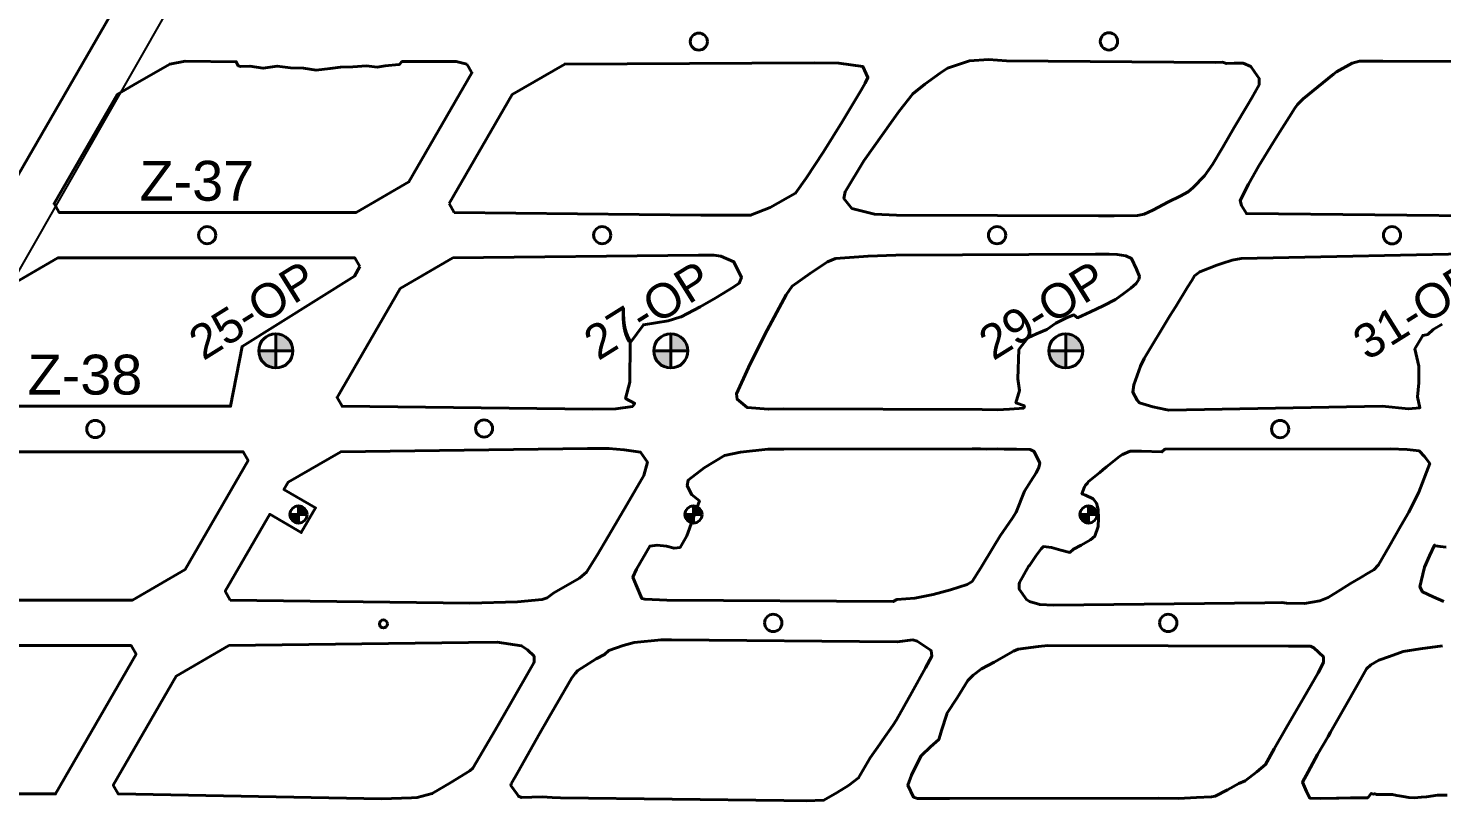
# Model space of a CAD drawing. Header units: millimetres. Extents: x -28 to 1943, y -5245 to 2752.
# Drawn here: x 1031.9 to 1155.9, y -101.1 to -33.1 of the extents above; entities that cross this region are included whole.
import ezdxf
from ezdxf.enums import TextEntityAlignment as Align

# ---------------------------------------------------------------- set-up
doc = ezdxf.new("R2010")
doc.units = ezdxf.units.MM
doc.layers.add('144', color=10, linetype='Continuous')
doc.styles.add('DG-T1-473 TO 560$0$Standard', font='arial.ttf')

msp = doc.modelspace()

# ---------------------------------------------------------------- hatches: boundary and pattern name
at = {"linetype": 'Continuous', "lineweight": 40}
h = msp.add_hatch(color=7, dxfattribs=at)
h.paths.add_polyline_path([(1055.113, -61.399, 0.4142136), (1053.613, -59.899), (1053.613, -61.399)])
h.paths.add_polyline_path([(1053.613, -61.399), (1052.113, -61.399, 0.4142136), (1053.613, -62.899)])
h = msp.add_hatch(color=7, dxfattribs=at)
h.paths.add_polyline_path([(1089.754, -61.399, 0.4142136), (1088.254, -59.899), (1088.254, -61.399)])
h.paths.add_polyline_path([(1088.254, -61.399), (1086.754, -61.399, 0.4142136), (1088.254, -62.899)])
h = msp.add_hatch(color=7, dxfattribs=at)
h.paths.add_polyline_path([(1124.395, -61.399, 0.4142136), (1122.895, -59.899), (1122.895, -61.399)])
h.paths.add_polyline_path([(1122.895, -61.399), (1121.395, -61.399, 0.4142136), (1122.895, -62.899)])
at = {"lineweight": 40}
h = msp.add_hatch(color=3, dxfattribs=at)
h.paths.add_polyline_path([(1056.353, -75.752, 0.4142136), (1055.603, -75.002), (1055.603, -75.752)])
h.paths.add_polyline_path([(1054.853, -75.752, 0.4142136), (1055.603, -76.502), (1055.603, -75.752)])
at = {"linetype": 'Continuous', "lineweight": 40}
h = msp.add_hatch(color=7, dxfattribs=at)
h.paths.add_polyline_path([(1056.353, -75.752, 0.4142136), (1055.603, -75.002), (1055.603, -75.752)])
h.paths.add_polyline_path([(1054.853, -75.752, 0.4142136), (1055.603, -76.502), (1055.603, -75.752)])
at = {"lineweight": 40}
h = msp.add_hatch(color=3, dxfattribs=at)
h.paths.add_polyline_path([(1056.353, -75.752, 0.4142136), (1055.603, -75.002), (1055.603, -75.752)])
h.paths.add_polyline_path([(1054.853, -75.752, 0.4142136), (1055.603, -76.502), (1055.603, -75.752)])
h = msp.add_hatch(color=3, dxfattribs=at)
h.paths.add_polyline_path([(1090.994, -75.752, 0.4142136), (1090.244, -75.002), (1090.244, -75.752)])
h.paths.add_polyline_path([(1089.494, -75.752, 0.4142136), (1090.244, -76.502), (1090.244, -75.752)])
at = {"linetype": 'Continuous', "lineweight": 40}
h = msp.add_hatch(color=7, dxfattribs=at)
h.paths.add_polyline_path([(1090.994, -75.752, 0.4142136), (1090.244, -75.002), (1090.244, -75.752)])
h.paths.add_polyline_path([(1089.494, -75.752, 0.4142136), (1090.244, -76.502), (1090.244, -75.752)])
at = {"lineweight": 40}
h = msp.add_hatch(color=3, dxfattribs=at)
h.paths.add_polyline_path([(1090.994, -75.752, 0.4142136), (1090.244, -75.002), (1090.244, -75.752)])
h.paths.add_polyline_path([(1089.494, -75.752, 0.4142136), (1090.244, -76.502), (1090.244, -75.752)])
at = {"linetype": 'Continuous', "lineweight": 40}
h = msp.add_hatch(color=7, dxfattribs=at)
h.paths.add_polyline_path([(1125.635, -75.752, 0.4142136), (1124.885, -75.002), (1124.885, -75.752)])
h.paths.add_polyline_path([(1124.135, -75.752, 0.4142136), (1124.885, -76.502), (1124.885, -75.752)])

# ---------------------------------------------------------------- linework, layer by layer
at = {"color": 7, "linetype": 'Continuous', "lineweight": 40}
for p, q in [((1053.613, -62.899), (1053.613, -59.899)), ((1053.613, -62.899), (1053.613, -59.899)), ((1088.254, -62.899), (1088.254, -59.899)), ((1088.254, -62.899), (1088.254, -59.899)), ((1122.895, -62.899), (1122.895, -59.899)), ((1122.895, -62.899), (1122.895, -59.899)), ((1052.113, -61.399), (1055.113, -61.399)), ((1052.113, -61.399), (1055.113, -61.399)), ((1086.754, -61.399), (1089.754, -61.399)), ((1086.754, -61.399), (1089.754, -61.399)), ((1121.395, -61.399), (1124.395, -61.399)), ((1121.395, -61.399), (1124.395, -61.399)), ((1059.468, -64.658), (1058.988, -65.489)), ((1059.468, -64.658), (1058.988, -65.489)), ((1055.603, -76.502), (1055.603, -75.002)), ((1055.603, -76.502), (1055.603, -75.002)), ((1090.244, -76.502), (1090.244, -75.002)), ((1090.244, -76.502), (1090.244, -75.002)), ((1124.885, -76.502), (1124.885, -75.002)), ((1124.885, -76.502), (1124.885, -75.002)), ((1054.853, -75.752), (1056.353, -75.752)), ((1054.853, -75.752), (1056.353, -75.752)), ((1089.494, -75.752), (1090.994, -75.752)), ((1089.494, -75.752), (1090.994, -75.752)), ((1124.135, -75.752), (1125.635, -75.752)), ((1124.135, -75.752), (1125.635, -75.752))]:
    msp.add_line(p, q, dxfattribs=at)
at = {"color": 3, "linetype": 'Continuous', "lineweight": 40}
for p, q in [((1057.094, -75.169), (1054.323, -73.569)), ((1057.094, -75.169), (1054.323, -73.569)), ((1055.844, -77.334), (1057.094, -75.169)), ((1055.844, -77.334), (1057.094, -75.169)), ((1055.844, -77.334), (1053.073, -75.734)), ((1055.844, -77.334), (1053.073, -75.734))]:
    msp.add_line(p, q, dxfattribs=at)
at = {"color": 3, "lineweight": 40}
for p, q in [((1055.603, -76.502), (1055.603, -75.002)), ((1055.603, -76.502), (1055.603, -75.002)), ((1090.244, -76.502), (1090.244, -75.002)), ((1090.244, -76.502), (1090.244, -75.002)), ((1054.853, -75.752), (1056.353, -75.752)), ((1054.853, -75.752), (1056.353, -75.752)), ((1089.494, -75.752), (1090.994, -75.752)), ((1089.494, -75.752), (1090.994, -75.752))]:
    msp.add_line(p, q, dxfattribs=at)
at = {"lineweight": 40}
for points in [[(1029.297, -2.252), (1055.357, -2.252), (1055.798, -3.015), (1013.512, -76.257)], [(1029.297, -2.252), (1055.357, -2.252), (1055.798, -3.015), (1013.512, -76.257)], [(1068.803, -48.489), (1074.327, -38.92), (1078.949, -36.252), (1100.842, -36.153), (1102.991, -36.181), (1105.087, -36.459), (1105.542, -37.414), (1105.308, -37.933), (1104.936, -38.526), (1103.285, -41.307), (1101.634, -43.951), (1100.13, -46.252), (1099.202, -47.572), (1096.962, -48.834), (1095.256, -49.504), (1090.893, -49.496), (1069.244, -49.252)], [(1068.803, -48.489), (1074.327, -38.92), (1078.949, -36.252), (1100.842, -36.153), (1102.991, -36.181), (1105.087, -36.459), (1105.542, -37.414), (1105.308, -37.933), (1104.936, -38.526), (1103.285, -41.307), (1101.634, -43.951), (1100.13, -46.252), (1099.202, -47.572), (1096.962, -48.834), (1095.256, -49.504), (1090.893, -49.496), (1069.244, -49.252)], [(1161.263, -49.586), (1138.734, -49.365), (1138.314, -48.654), (1138.18, -48.208), (1138.909, -46.794), (1139.84, -45.167), (1141.096, -43.122), (1141.678, -42.187), (1142.502, -40.89), (1142.976, -40.123), (1143.227, -39.788), (1143.712, -39.302), (1144.965, -38.285), (1146.364, -37.128), (1146.626, -36.941), (1148.012, -36.174), (1148.652, -36.006), (1150.698, -35.981), (1171.692, -36.09)], [(1161.263, -49.586), (1138.734, -49.365), (1138.314, -48.654), (1138.18, -48.208), (1138.909, -46.794), (1139.84, -45.167), (1141.096, -43.122), (1141.678, -42.187), (1142.502, -40.89), (1142.976, -40.123), (1143.227, -39.788), (1143.712, -39.302), (1144.965, -38.285), (1146.364, -37.128), (1146.626, -36.941), (1148.012, -36.174), (1148.652, -36.006), (1150.698, -35.981), (1171.692, -36.09)], [(1069.244, -49.252), (1068.803, -48.489)], [(1069.244, -49.252), (1068.803, -48.489)], [(1069.134, -53.252), (1090.685, -53.005), (1092.031, -52.993), (1092.654, -53.107), (1093.784, -53.578), (1094.442, -54.958), (1094.267, -55.41), (1094.246, -55.457), (1093.791, -55.795), (1092.197, -56.737), (1090.838, -57.525), (1089.168, -58.428), (1089.052, -58.434), (1088.034, -58.775), (1085.856, -59.116), (1084.676, -60.698), (1084.669, -64.151), (1084.282, -65.566), (1085.085, -66.012), (1084.892, -66.271), (1083.443, -66.472), (1081.378, -66.519), (1059.429, -66.252), (1058.988, -65.489), (1064.512, -55.92)], [(1069.134, -53.252), (1090.685, -53.005), (1092.031, -52.993), (1092.654, -53.107), (1093.784, -53.578), (1094.442, -54.958), (1094.267, -55.41), (1094.246, -55.457), (1093.791, -55.795), (1092.197, -56.737), (1090.838, -57.525), (1089.168, -58.428), (1089.052, -58.434), (1088.034, -58.775), (1085.856, -59.116), (1084.676, -60.698), (1084.669, -64.151), (1084.282, -65.566), (1085.085, -66.012), (1084.892, -66.271), (1083.443, -66.472), (1081.378, -66.519), (1059.429, -66.252), (1058.988, -65.489), (1064.512, -55.92)], [(1064.512, -55.92), (1069.134, -53.252)], [(1064.512, -55.92), (1069.134, -53.252)], [(1155.892, -59.063), (1155.116, -59.54), (1154.648, -59.96), (1154.205, -60.039), (1153.512, -61.219), (1153.858, -62.751), (1153.851, -64.215), (1153.757, -65.419), (1153.957, -66.387), (1152.959, -66.492), (1150.652, -66.252), (1131.927, -66.6), (1131.627, -66.546), (1130.522, -66.304), (1129.37, -65.953), (1129.155, -65.73), (1128.764, -65.017), (1128.865, -64.37), (1129.443, -62.73), (1129.78, -62.079), (1132.031, -58.339), (1132.553, -57.495), (1133.576, -55.824), (1133.942, -55.218), (1134.191, -54.83), (1134.641, -54.463), (1136.151, -53.877), (1136.588, -53.731), (1137.482, -53.453), (1138.264, -53.313), (1160.648, -52.83)], [(1155.892, -59.063), (1155.116, -59.54), (1154.648, -59.96), (1154.205, -60.039), (1153.512, -61.219), (1153.858, -62.751), (1153.851, -64.215), (1153.757, -65.419), (1153.957, -66.387), (1152.959, -66.492), (1150.652, -66.252), (1131.927, -66.6), (1131.627, -66.546), (1130.522, -66.304), (1129.37, -65.953), (1129.155, -65.73), (1128.764, -65.017), (1128.865, -64.37), (1129.443, -62.73), (1129.78, -62.079), (1132.031, -58.339), (1132.553, -57.495), (1133.576, -55.824), (1133.942, -55.218), (1134.191, -54.83), (1134.641, -54.463), (1136.151, -53.877), (1136.588, -53.731), (1137.482, -53.453), (1138.264, -53.313), (1160.648, -52.83)], [(1156.052, -83.367), (1155.121, -82.986), (1154.194, -82.542), (1153.961, -82.109), (1154.069, -81.603), (1154.349, -80.375), (1154.802, -79.364), (1155.238, -78.436), (1155.325, -78.486), (1155.735, -78.55), (1156.249, -78.629)], [(1156.052, -83.367), (1155.121, -82.986), (1154.194, -82.542), (1153.961, -82.109), (1154.069, -81.603), (1154.349, -80.375), (1154.802, -79.364), (1155.238, -78.436), (1155.325, -78.486), (1155.735, -78.55), (1156.249, -78.629)]]:
    msp.add_lwpolyline(points, dxfattribs=at)
for points in [[(1131.915, -48.334), (1130.532, -49.061), (1129.773, -49.403), (1129.176, -49.539), (1127.141, -49.559), (1125.76, -49.545), (1108.04, -49.492), (1106.127, -49.412), (1104.143, -48.901), (1103.44, -48.049), (1103.533, -47.442), (1105.177, -44.732), (1107.694, -41.209), (1108.295, -40.391), (1109.472, -38.856), (1110.532, -38.007), (1111.899, -37.025), (1112.529, -36.612), (1114.443, -35.97), (1116.112, -35.847), (1117.707, -35.961), (1136.034, -36.1), (1136.631, -36.074), (1136.978, -36.211), (1137.681, -36.16), (1138.45, -36.179), (1139.12, -36.461), (1139.449, -36.924), (1139.861, -37.516), (1139.851, -38.075), (1139.753, -38.278), (1139.203, -39.207), (1138.819, -39.848), (1137.669, -41.799), (1136.661, -43.525), (1135.752, -45.041), (1135.05, -46.055), (1134.073, -47.082), (1133.642, -47.441), (1132.94, -47.824)], [(1131.915, -48.334), (1130.532, -49.061), (1129.773, -49.403), (1129.176, -49.539), (1127.141, -49.559), (1125.76, -49.545), (1108.04, -49.492), (1106.127, -49.412), (1104.143, -48.901), (1103.44, -48.049), (1103.533, -47.442), (1105.177, -44.732), (1107.694, -41.209), (1108.295, -40.391), (1109.472, -38.856), (1110.532, -38.007), (1111.899, -37.025), (1112.529, -36.612), (1114.443, -35.97), (1116.112, -35.847), (1117.707, -35.961), (1136.034, -36.1), (1136.631, -36.074), (1136.978, -36.211), (1137.681, -36.16), (1138.45, -36.179), (1139.12, -36.461), (1139.449, -36.924), (1139.861, -37.516), (1139.851, -38.075), (1139.753, -38.278), (1139.203, -39.207), (1138.819, -39.848), (1137.669, -41.799), (1136.661, -43.525), (1135.752, -45.041), (1135.05, -46.055), (1134.073, -47.082), (1133.642, -47.441), (1132.94, -47.824)], [(1070.368, -36.252), (1070.513, -36.504), (1070.809, -37.015), (1065.284, -46.584), (1060.662, -49.252), (1034.603, -49.252), (1034.162, -48.489), (1039.686, -38.92), (1041.444, -37.905), (1044.308, -36.252), (1045.676, -35.997), (1050.144, -36.043), (1050.311, -36.393), (1050.533, -36.446), (1051.339, -36.434), (1052.508, -36.608), (1053.738, -36.424), (1054.914, -36.574), (1056.031, -36.597), (1057.144, -36.787), (1058.369, -36.625), (1059.279, -36.527), (1060.36, -36.483), (1061.572, -36.412), (1062.495, -36.513), (1063.201, -36.405), (1064.405, -36.277), (1064.467, -36.272), (1064.671, -36.028), (1069.427, -36.023)], [(1070.368, -36.252), (1070.513, -36.504), (1070.809, -37.015), (1065.284, -46.584), (1060.662, -49.252), (1034.603, -49.252), (1034.162, -48.489), (1039.686, -38.92), (1041.444, -37.905), (1044.308, -36.252), (1045.676, -35.997), (1050.144, -36.043), (1050.311, -36.393), (1050.533, -36.446), (1051.339, -36.434), (1052.508, -36.608), (1053.738, -36.424), (1054.914, -36.574), (1056.031, -36.597), (1057.144, -36.787), (1058.369, -36.625), (1059.279, -36.527), (1060.36, -36.483), (1061.572, -36.412), (1062.495, -36.513), (1063.201, -36.405), (1064.405, -36.277), (1064.467, -36.272), (1064.671, -36.028), (1069.427, -36.023)], [(1060.994, -54.015), (1060.514, -54.846), (1050.659, -61.004), (1049.639, -66.252), (1024.788, -66.252), (1024.347, -65.489), (1029.871, -55.92), (1034.493, -53.252), (1060.553, -53.252)], [(1060.994, -54.015), (1060.514, -54.846), (1050.659, -61.004), (1049.639, -66.252), (1024.788, -66.252), (1024.347, -65.489), (1029.871, -55.92), (1034.493, -53.252), (1060.553, -53.252)], [(1129.296, -55.148), (1129.082, -55.491), (1128.602, -55.887), (1128.026, -56.345), (1127.256, -56.893), (1126.18, -57.447), (1125.062, -57.98), (1123.921, -58.498), (1123.603, -58.251), (1122.952, -58.493), (1122.032, -58.963), (1121.226, -59.521), (1120.333, -59.893), (1119.561, -60.264), (1118.789, -61.284), (1118.687, -63.864), (1118.847, -64.887), (1118.52, -65.947), (1119.265, -66.225), (1119.216, -66.424), (1117.945, -66.517), (1116.911, -66.561), (1115.561, -66.549), (1098.166, -66.493), (1096.812, -66.517), (1094.961, -66.368), (1094.07, -65.625), (1094.004, -65.158), (1095.062, -62.859), (1096.51, -59.952), (1098.373, -56.475), (1098.9, -55.723), (1100.496, -54.579), (1102.009, -53.589), (1102.694, -53.311), (1105.55, -53.089), (1107.997, -53.008), (1125.506, -52.929), (1126.688, -52.911), (1127.412, -52.953), (1128.158, -53.063), (1128.659, -53.304), (1129.112, -54.246), (1129.357, -54.89)], [(1129.296, -55.148), (1129.082, -55.491), (1128.602, -55.887), (1128.026, -56.345), (1127.256, -56.893), (1126.18, -57.447), (1125.062, -57.98), (1123.921, -58.498), (1123.603, -58.251), (1122.952, -58.493), (1122.032, -58.963), (1121.226, -59.521), (1120.333, -59.893), (1119.561, -60.264), (1118.789, -61.284), (1118.687, -63.864), (1118.847, -64.887), (1118.52, -65.947), (1119.265, -66.225), (1119.216, -66.424), (1117.945, -66.517), (1116.911, -66.561), (1115.561, -66.549), (1098.166, -66.493), (1096.812, -66.517), (1094.961, -66.368), (1094.07, -65.625), (1094.004, -65.158), (1095.062, -62.859), (1096.51, -59.952), (1098.373, -56.475), (1098.9, -55.723), (1100.496, -54.579), (1102.009, -53.589), (1102.694, -53.311), (1105.55, -53.089), (1107.997, -53.008), (1125.506, -52.929), (1126.688, -52.911), (1127.412, -52.953), (1128.158, -53.063), (1128.659, -53.304), (1129.112, -54.246), (1129.357, -54.89)], [(1085.991, -83.181), (1085.702, -83.108), (1085.222, -81.939), (1084.93, -81.239), (1085.232, -80.548), (1086.406, -78.534), (1087.054, -78.427), (1087.868, -78.537), (1088.544, -78.706), (1089.066, -78.643), (1089.651, -77.617), (1090.769, -74.565), (1090.055, -73.998), (1089.694, -73.202), (1089.781, -72.727), (1091.166, -71.672), (1092.959, -70.589), (1094.371, -70.289), (1096.761, -70.027), (1098.167, -70.014), (1114.682, -69.985), (1115.409, -69.992), (1115.95, -70.013), (1116.929, -70.006), (1117.499, -70.023), (1118.566, -70.014), (1119.777, -70.055), (1120.117, -70.226), (1120.611, -71.262), (1120.54, -71.633), (1120.298, -72.108), (1119.84, -72.824), (1119.281, -73.699), (1118.548, -75.554), (1118.188, -76.107), (1117.15, -77.627), (1116.56, -78.576), (1115.432, -80.439), (1114.693, -81.621), (1114.235, -81.898), (1112.794, -82.361), (1111.275, -82.764), (1109.668, -83.096), (1108.079, -83.208), (1107.753, -83.394), (1087.92, -83.272)], [(1085.991, -83.181), (1085.702, -83.108), (1085.222, -81.939), (1084.93, -81.239), (1085.232, -80.548), (1086.406, -78.534), (1087.054, -78.427), (1087.868, -78.537), (1088.544, -78.706), (1089.066, -78.643), (1089.651, -77.617), (1090.769, -74.565), (1090.055, -73.998), (1089.694, -73.202), (1089.781, -72.727), (1091.166, -71.672), (1092.959, -70.589), (1094.371, -70.289), (1096.761, -70.027), (1098.167, -70.014), (1114.682, -69.985), (1115.409, -69.992), (1115.95, -70.013), (1116.929, -70.006), (1117.499, -70.023), (1118.566, -70.014), (1119.777, -70.055), (1120.117, -70.226), (1120.611, -71.262), (1120.54, -71.633), (1120.298, -72.108), (1119.84, -72.824), (1119.281, -73.699), (1118.548, -75.554), (1118.188, -76.107), (1117.15, -77.627), (1116.56, -78.576), (1115.432, -80.439), (1114.693, -81.621), (1114.235, -81.898), (1112.794, -82.361), (1111.275, -82.764), (1109.668, -83.096), (1108.079, -83.208), (1107.753, -83.394), (1087.92, -83.272)], [(1154.35, -70.656), (1154.812, -71.276), (1153.849, -73.803), (1152.993, -75.549), (1152.293, -76.741), (1151.295, -78.505), (1150.318, -80.16), (1149.917, -80.602), (1149.446, -80.875), (1148.776, -81.27), (1147.88, -81.807), (1146.984, -82.355), (1145.894, -83.039), (1145.171, -83.335), (1143.818, -83.571), (1142.243, -83.539), (1141.852, -83.473), (1140.342, -83.489), (1121.822, -83.694), (1120.618, -83.653), (1119.726, -83.393), (1119.437, -83.219), (1118.81, -82.31), (1118.801, -81.848), (1118.841, -81.708), (1119.662, -80.264), (1119.71, -80.229), (1120.3, -79.354), (1120.739, -78.774), (1120.939, -78.566), (1121.178, -78.595), (1121.63, -78.631), (1122.475, -78.877), (1123.252, -79.082), (1123.582, -78.785), (1124.246, -78.455), (1125.058, -77.963), (1125.434, -77.666), (1125.75, -76.809), (1125.778, -76.08), (1125.736, -75.308), (1125.593, -74.764), (1125.295, -74.364), (1124.613, -74.059), (1124.307, -73.934), (1124.534, -73.336), (1124.63, -73.168), (1124.786, -72.994), (1124.9, -72.869), (1125.882, -72.061), (1126.137, -71.843), (1126.464, -71.571), (1127.641, -70.649), (1127.876, -70.497), (1128.541, -70.202), (1129.54, -70.196), (1131.32, -70.261), (1131.571, -70.033), (1151.343, -69.998), (1152.851, -70.064), (1153.9, -70.175)], [(1154.35, -70.656), (1154.812, -71.276), (1153.849, -73.803), (1152.993, -75.549), (1152.293, -76.741), (1151.295, -78.505), (1150.318, -80.16), (1149.917, -80.602), (1149.446, -80.875), (1148.776, -81.27), (1147.88, -81.807), (1146.984, -82.355), (1145.894, -83.039), (1145.171, -83.335), (1143.818, -83.571), (1142.243, -83.539), (1141.852, -83.473), (1140.342, -83.489), (1121.822, -83.694), (1120.618, -83.653), (1119.726, -83.393), (1119.437, -83.219), (1118.81, -82.31), (1118.801, -81.848), (1118.841, -81.708), (1119.662, -80.264), (1119.71, -80.229), (1120.3, -79.354), (1120.739, -78.774), (1120.939, -78.566), (1121.178, -78.595), (1121.63, -78.631), (1122.475, -78.877), (1123.252, -79.082), (1123.582, -78.785), (1124.246, -78.455), (1125.058, -77.963), (1125.434, -77.666), (1125.75, -76.809), (1125.778, -76.08), (1125.736, -75.308), (1125.593, -74.764), (1125.295, -74.364), (1124.613, -74.059), (1124.307, -73.934), (1124.534, -73.336), (1124.63, -73.168), (1124.786, -72.994), (1124.9, -72.869), (1125.882, -72.061), (1126.137, -71.843), (1126.464, -71.571), (1127.641, -70.649), (1127.876, -70.497), (1128.541, -70.202), (1129.54, -70.196), (1131.32, -70.261), (1131.571, -70.033), (1151.343, -69.998), (1152.851, -70.064), (1153.9, -70.175)], [(1049.504, -87.252), (1070.518, -86.988), (1073.032, -86.958), (1075.164, -87.264), (1075.686, -87.623), (1076.268, -88.178), (1076.267, -88.668), (1076.234, -88.774), (1074.168, -92.373), (1072.86, -94.655), (1070.895, -97.993), (1070.636, -98.22), (1068.961, -99.254), (1067.329, -100.232), (1065.998, -100.575), (1065.509, -100.605), (1062.885, -100.699), (1039.799, -100.252), (1039.358, -99.489), (1044.883, -89.92)], [(1049.504, -87.252), (1070.518, -86.988), (1073.032, -86.958), (1075.164, -87.264), (1075.686, -87.623), (1076.268, -88.178), (1076.267, -88.668), (1076.234, -88.774), (1074.168, -92.373), (1072.86, -94.655), (1070.895, -97.993), (1070.636, -98.22), (1068.961, -99.254), (1067.329, -100.232), (1065.998, -100.575), (1065.509, -100.605), (1062.885, -100.699), (1039.799, -100.252), (1039.358, -99.489), (1044.883, -89.92)]]:
    msp.add_lwpolyline(points, close=True, dxfattribs=at)
at = {"color": 7, "linetype": 'Continuous', "lineweight": 40}
for points in [[(1021.413, -83.252), (1041.033, -83.252), (1045.654, -80.584), (1051.179, -71.015), (1050.738, -70.252), (1024.678, -70.252)], [(1021.413, -83.252), (1041.033, -83.252), (1045.654, -80.584), (1051.179, -71.015), (1050.738, -70.252), (1024.678, -70.252)], [(1024.639, -100.252), (1034.299, -100.252), (1041.364, -88.015), (1040.923, -87.252), (1021.413, -87.252)], [(1024.639, -100.252), (1034.299, -100.252), (1041.364, -88.015), (1040.923, -87.252), (1021.413, -87.252)], [(1156.346, -100.372), (1155.488, -100.377), (1154.525, -100.507), (1154.068, -100.543), (1153.479, -100.588), (1152.986, -100.558), (1152.478, -100.477), (1152.134, -100.421), (1151.918, -100.384), (1151.561, -100.322), (1151.107, -100.308), (1150.643, -100.305), (1150.167, -100.308), (1149.991, -100.239), (1149.881, -100.271), (1149.69, -100.22), (1149.374, -100.595), (1149.075, -100.595), (1148.332, -100.6), (1147.872, -100.606), (1146.857, -100.624), (1146.646, -100.637), (1145.205, -100.66), (1144.292, -100.625), (1144.004, -100.031), (1143.663, -99.234), (1144.15, -98.332), (1144.979, -96.814), (1145.894, -95.208), (1146.102, -94.846), (1147.4, -92.585), (1148.471, -90.692), (1149.274, -89.276), (1149.64, -88.925), (1150.361, -88.538), (1151.278, -88.197), (1152.497, -87.761), (1153.969, -87.537), (1155.939, -87.261)], [(1156.346, -100.372), (1155.488, -100.377), (1154.525, -100.507), (1154.068, -100.543), (1153.479, -100.588), (1152.986, -100.558), (1152.478, -100.477), (1152.134, -100.421), (1151.918, -100.384), (1151.561, -100.322), (1151.107, -100.308), (1150.643, -100.305), (1150.167, -100.308), (1149.991, -100.239), (1149.881, -100.271), (1149.69, -100.22), (1149.374, -100.595), (1149.075, -100.595), (1148.332, -100.6), (1147.872, -100.606), (1146.857, -100.624), (1146.646, -100.637), (1145.205, -100.66), (1144.292, -100.625), (1144.004, -100.031), (1143.663, -99.234), (1144.15, -98.332), (1144.979, -96.814), (1145.894, -95.208), (1146.102, -94.846), (1147.4, -92.585), (1148.471, -90.692), (1149.274, -89.276), (1149.64, -88.925), (1150.361, -88.538), (1151.278, -88.197), (1152.497, -87.761), (1153.969, -87.537), (1155.939, -87.261)]]:
    msp.add_lwpolyline(points, dxfattribs=at)
at = {"linetype": 'Continuous', "lineweight": 40}
msp.add_lwpolyline([(1049.614, -83.252), (1049.173, -82.489), (1053.073, -75.734), (1055.844, -77.334), (1057.094, -75.169), (1054.323, -73.569), (1054.698, -72.92), (1059.319, -70.252), (1080.939, -69.962), (1082.824, -69.961), (1084.171, -70.085), (1085.595, -70.282), (1086.198, -71.171), (1085.895, -72.32), (1084.427, -74.841), (1082.762, -77.671), (1081.808, -79.308), (1080.864, -80.821), (1080.257, -81.333), (1078.008, -82.635), (1077.42, -83.058), (1076.959, -83.214), (1074.816, -83.405), (1070.633, -83.542)], close=True, dxfattribs=at)
msp.add_lwpolyline([(1049.614, -83.252), (1049.173, -82.489), (1053.073, -75.734), (1055.844, -77.334), (1057.094, -75.169), (1054.323, -73.569), (1054.698, -72.92), (1059.319, -70.252), (1080.939, -69.962), (1082.824, -69.961), (1084.171, -70.085), (1085.595, -70.282), (1086.198, -71.171), (1085.895, -72.32), (1084.427, -74.841), (1082.762, -77.671), (1081.808, -79.308), (1080.864, -80.821), (1080.257, -81.333), (1078.008, -82.635), (1077.42, -83.058), (1076.959, -83.214), (1074.816, -83.405), (1070.633, -83.542)], close=True, dxfattribs=at)
at = {"color": 7, "linetype": 'Continuous', "lineweight": 40}
for points in [[(1074.252, -99.365), (1074.796, -98.401), (1075.71, -96.792), (1076.657, -95.147), (1077.569, -93.557), (1078.603, -91.756), (1079.574, -90.071), (1079.866, -89.682), (1080.088, -89.429), (1081.715, -88.423), (1082.446, -88.023), (1082.829, -87.679), (1084.069, -87.245), (1085.037, -86.986), (1087.395, -86.734), (1088.303, -86.731), (1108.101, -86.921), (1109.475, -86.754), (1109.856, -86.865), (1111.083, -87.674), (1111.147, -88.181), (1110.6, -89.207), (1109.396, -91.375), (1108.044, -93.77), (1107.723, -94.265), (1106.823, -95.554), (1106.594, -95.888), (1105.751, -97.105), (1104.729, -98.853), (1103.844, -99.509), (1102.855, -100.13), (1101.667, -100.816), (1100.133, -100.849), (1098.176, -100.824), (1078.576, -100.606), (1077.841, -100.562), (1076.981, -100.518), (1075.166, -100.585), (1074.89, -100.461), (1074.766, -100.286), (1074.227, -99.51)], [(1074.252, -99.365), (1074.796, -98.401), (1075.71, -96.792), (1076.657, -95.147), (1077.569, -93.557), (1078.603, -91.756), (1079.574, -90.071), (1079.866, -89.682), (1080.088, -89.429), (1081.715, -88.423), (1082.446, -88.023), (1082.829, -87.679), (1084.069, -87.245), (1085.037, -86.986), (1087.395, -86.734), (1088.303, -86.731), (1108.101, -86.921), (1109.475, -86.754), (1109.856, -86.865), (1111.083, -87.674), (1111.147, -88.181), (1110.6, -89.207), (1109.396, -91.375), (1108.044, -93.77), (1107.723, -94.265), (1106.823, -95.554), (1106.594, -95.888), (1105.751, -97.105), (1104.729, -98.853), (1103.844, -99.509), (1102.855, -100.13), (1101.667, -100.816), (1100.133, -100.849), (1098.176, -100.824), (1078.576, -100.606), (1077.841, -100.562), (1076.981, -100.518), (1075.166, -100.585), (1074.89, -100.461), (1074.766, -100.286), (1074.227, -99.51)], [(1112.454, -93.274), (1112.478, -93.206), (1113.366, -91.834), (1114.311, -90.307), (1114.763, -89.841), (1115.506, -89.291), (1116.616, -88.693), (1118.322, -87.728), (1118.706, -87.575), (1120.503, -87.314), (1121.33, -87.236), (1142.42, -87.308), (1143.526, -87.304), (1144.352, -87.31), (1144.659, -87.452), (1145.49, -88.221), (1145.493, -88.732), (1145.037, -89.628), (1144.073, -91.312), (1143.752, -91.855), (1142.724, -93.624), (1142.201, -94.532), (1141.185, -96.305), (1140.398, -97.686), (1139.641, -98.332), (1138.615, -99.106), (1138.083, -99.353), (1137.084, -99.894), (1135.986, -100.466), (1135.663, -100.521), (1134.35, -100.567), (1132.787, -100.67), (1131.019, -100.618), (1112.701, -100.653), (1111.13, -100.67), (1109.891, -100.668), (1109.553, -100.552), (1109.047, -99.489), (1109.368, -98.617), (1110.184, -96.946), (1110.235, -96.887), (1111.037, -96.138), (1111.76, -95.48), (1111.879, -95.11), (1112.008, -94.685)], [(1112.454, -93.274), (1112.478, -93.206), (1113.366, -91.834), (1114.311, -90.307), (1114.763, -89.841), (1115.506, -89.291), (1116.616, -88.693), (1118.322, -87.728), (1118.706, -87.575), (1120.503, -87.314), (1121.33, -87.236), (1142.42, -87.308), (1143.526, -87.304), (1144.352, -87.31), (1144.659, -87.452), (1145.49, -88.221), (1145.493, -88.732), (1145.037, -89.628), (1144.073, -91.312), (1143.752, -91.855), (1142.724, -93.624), (1142.201, -94.532), (1141.185, -96.305), (1140.398, -97.686), (1139.641, -98.332), (1138.615, -99.106), (1138.083, -99.353), (1137.084, -99.894), (1135.986, -100.466), (1135.663, -100.521), (1134.35, -100.567), (1132.787, -100.67), (1131.019, -100.618), (1112.701, -100.653), (1111.13, -100.67), (1109.891, -100.668), (1109.553, -100.552), (1109.047, -99.489), (1109.368, -98.617), (1110.184, -96.946), (1110.235, -96.887), (1111.037, -96.138), (1111.76, -95.48), (1111.879, -95.11), (1112.008, -94.685)]]:
    msp.add_lwpolyline(points, close=True, dxfattribs=at)
at = {"lineweight": 40}
for centre, radius in [((1090.71, -34.278), 0.75), ((1126.683, -34.257), 0.757), ((1126.683, -34.257), 0.757), ((1047.595, -51.253), 0.757), ((1082.236, -51.253), 0.757), ((1116.869, -51.256), 0.757), ((1116.869, -51.256), 0.757), ((1151.509, -51.257), 0.757), ((1053.613, -61.399), 1.5), ((1088.254, -61.399), 1.5), ((1037.78, -68.253), 0.757), ((1071.878, -68.211), 0.75), ((1141.695, -68.259), 0.757), ((1063.048, -85.352), 0.35)]:
    msp.add_circle(centre, radius, dxfattribs=at)
at = {"color": 7, "linetype": 'Continuous', "lineweight": 40}
for centre, radius in [((1053.613, -61.399), 1.5), ((1088.254, -61.399), 1.5), ((1122.895, -61.399), 1.5), ((1122.895, -61.399), 1.5), ((1055.603, -75.752), 0.75), ((1090.244, -75.752), 0.75), ((1124.885, -75.752), 0.75), ((1124.885, -75.752), 0.75)]:
    msp.add_circle(centre, radius, dxfattribs=at)
at = {"color": 3, "lineweight": 40}
for centre in [(1055.603, -75.752), (1090.244, -75.752)]:
    msp.add_circle(centre, 0.75, dxfattribs=at)
at = {"color": 7, "linetype": 'Continuous', "lineweight": 40}
for centre, start, end in [((1097.239, -85.259), 0, 180), ((1097.239, -85.259), 180, 0), ((1131.88, -85.259), 0, 180), ((1131.88, -85.259), 180, 0)]:
    msp.add_arc(centre, 0.757, start, end, dxfattribs=at)
at = {"layer": '144'}
msp.add_lwpolyline([(883.64, -361.201), (1031.989, -104.252), (1002.335, -104.694), (1059.316, -4.92), (1331.424, -5.392), (1126.254, -361.125), (883.64, -361.201)], close=True, dxfattribs=at)

# ---------------------------------------------------------------- texts
at = {"linetype": 'Continuous', "style": 'DG-T1-473 TO 560$0$Standard'}
for s, p in [('Z-37', (1046.691, -46.484)), ('Z-38', (1036.876, -63.484))]:
    msp.add_text(s, height=3.5, dxfattribs=at).set_placement(p, align=Align.MIDDLE_CENTER)
for s, p in [('25-OP', (1047.25, -62.313)), ('27-OP', (1081.891, -62.313)), ('29-OP', (1116.532, -62.313)), ('31-OP', (1149.343, -62.313))]:
    msp.add_text(s, height=3, rotation=32, dxfattribs=at).set_placement(p)

doc.saveas('drawing.dxf')
